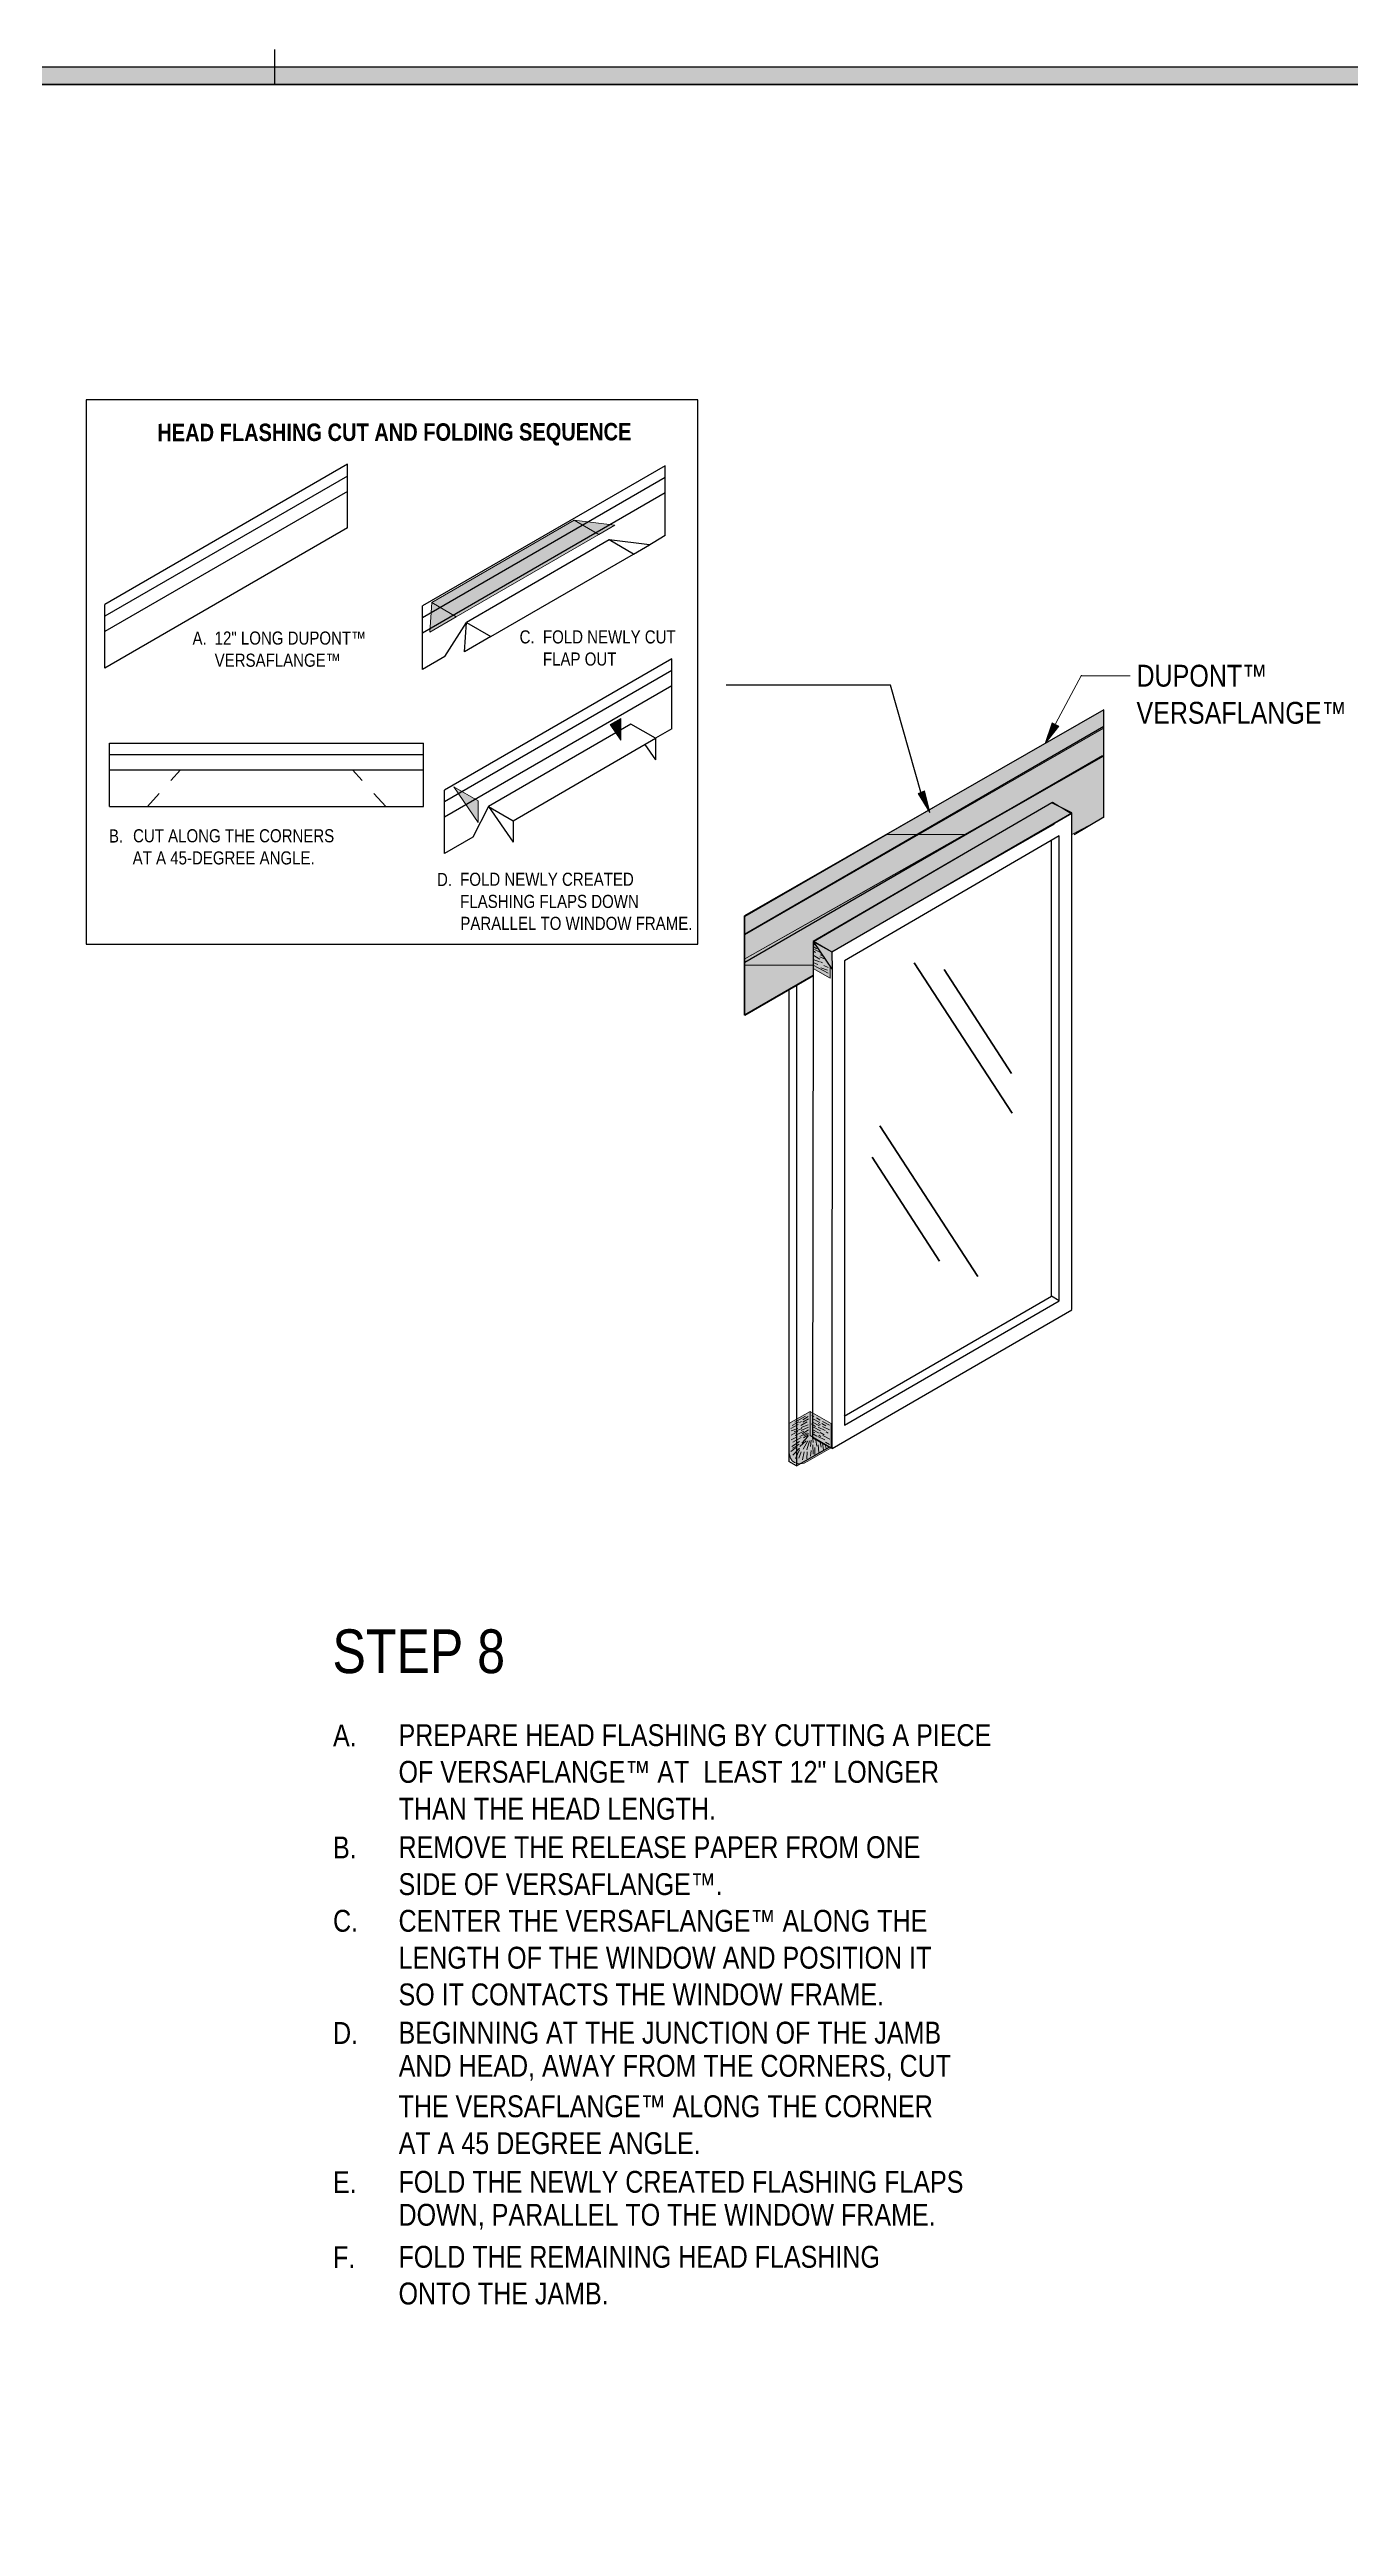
# Model space of a CAD drawing. Extents: x -1140 to 5605, y -816 to 2382.
# Drawn here: x -69 to 600, y 459 to 1734 of the extents above; entities that cross this region are included whole.
import ezdxf

# ---------------------------------------------------------------- set-up
doc = ezdxf.new("R2010")
doc.units = 0
doc.header["$MEASUREMENT"] = 0
doc.linetypes.add('AI-Linetype-74', pattern=[18, 9, -9])
doc.linetypes.add('AI-Linetype-75', pattern=[18, 9, -9])
for name, color, linetype, lineweight in [('.ATI-HATCH', 7, 'Continuous', 0), ('.ATI-TEXT', 7, 'Continuous', 0), ('G-ANNO-TTLB', 7, 'Continuous', 0), ('TYVEK', 7, 'Continuous', 0)]:
    doc.layers.add(name, color=color, linetype=linetype, lineweight=lineweight)

# ---------------------------------------------------------------- blocks, each defined once
blk = doc.blocks.new('Block_418')
at = {"layer": 'TYVEK', "true_color": 0xe6e6e6, "transparency": 33554687}
h = blk.add_hatch(color=254, dxfattribs=at)
h.dxf.hatch_style = 2
h.paths.add_polyline_path([(324, 1275), (325.4, 1272.9), (324, 1273.7)])
h = blk.add_hatch(color=254, dxfattribs=at)
h.dxf.hatch_style = 2
h.paths.add_polyline_path([(332.7, 1262.2), (332.7, 1256.1), (324, 1261.2), (324, 1273.7), (325.4, 1272.9), (325.4, 1272.9), (328, 1269.2), (329, 1267.6), (330.2, 1265.9)])
at = {"layer": 'TYVEK', "color": 250, "lineweight": 9, "true_color": 0x231f20}
for p, q in [((325.9, 1271.3), (324, 1272.5)), ((325.1, 1269.4), (324, 1270.2)), ((327.4, 1265.9), (324, 1268)), ((327.2, 1264.5), (324, 1265.8)), ((326.4, 1263.2), (324, 1264.2)), ((331.6, 1258.8), (324, 1262.8)), ((327.8, 1264.5), (328.8, 1264)), ((329.4, 1262.7), (331.7, 1261.6)), ((331.4, 1260.2), (327.9, 1261.5))]:
    blk.add_line(p, q, dxfattribs=at)
at = {"layer": 'TYVEK', "color": 250, "lineweight": 18, "true_color": 0x231f20}
for points in [[(324, 1275), (325.4, 1272.9), (324, 1273.7)], [(330.2, 1265.9), (332.7, 1262.2), (332.7, 1256.1), (324, 1261.2), (324, 1275), (325.4, 1272.9), (325.4, 1272.9), (328, 1269.2), (329, 1267.6)], [(332.7, 1262.2), (332.7, 1256.1), (324, 1261.2), (324, 1273.7), (325.4, 1272.9), (325.4, 1272.9), (328, 1269.2), (329, 1267.6), (330.2, 1265.9)]]:
    blk.add_lwpolyline(points, close=True, dxfattribs=at)
at = {"layer": 'TYVEK', "color": 250, "lineweight": 9, "true_color": 0x231f20}
for points in [[(328, 1269.2), (328, 1269.2), (324.6, 1270.9)], [(330.2, 1265.9), (330.2, 1265.9), (327.3, 1267.2)], [(329, 1267.6), (329, 1267.6), (327.5, 1268.2)]]:
    blk.add_lwpolyline(points, dxfattribs=at)
blk = doc.blocks.new('Block_420')
at = {"layer": 'TYVEK', "color": 3, "lineweight": 25, "true_color": 0x00ff00}
for points in [[(446.9, 1346.6)], [(323.6, 1275.3)]]:
    blk.add_lwpolyline(points, dxfattribs=at)
blk = doc.blocks.new('Block_421')
at = {"layer": 'TYVEK', "color": 3, "lineweight": 25, "true_color": 0x00ff00}
for points in [[(323.6, 1275.3)], [(333.6, 1269.7)]]:
    blk.add_lwpolyline(points, dxfattribs=at)
blk = doc.blocks.new('Block_422')
at = {"layer": 'TYVEK', "color": 3, "lineweight": 25, "true_color": 0x00ff00}
for p, q in [((333.6, 1014), (323.6, 1019.5)), ((315.3, 1005), (311.5, 1007.2))]:
    blk.add_line(p, q, dxfattribs=at)
blk = doc.blocks.new('Block_423')
at = {"layer": 'TYVEK', "color": 3, "lineweight": 25, "true_color": 0x00ff00}
for p, q in [((446.6, 1092.4), (446.6, 1327.1)), ((339.9, 1030.6), (446.6, 1092.4))]:
    blk.add_line(p, q, dxfattribs=at)
blk = doc.blocks.new('Block_419')
at = {"layer": 'TYVEK', "color": 3, "lineweight": 25, "true_color": 0x00ff00}
for p, q in [((457, 1341), (333.7, 1269.7)), ((457.1, 1085.5), (457.1, 1341.3)), ((311.5, 1250.4), (311.5, 1007.2)), ((315.3, 1252), (315.3, 1005)), ((324, 1257.6), (323.6, 1019.5)), ((333.8, 1260.6), (333.6, 1014)), ((333.8, 1014), (457.1, 1085.3)), ((450.6, 1090), (446.6, 1092.4)), ((315.3, 1005), (332.2, 1014.7))]:
    blk.add_line(p, q, dxfattribs=at)
at = {"layer": 'TYVEK', "color": 252, "lineweight": 35, "true_color": 0x848484}
for p, q in [((376, 1264.1), (426.3, 1186.6)), ((391.3, 1260.6), (426, 1207.1)), ((358.3, 1180.1), (408.7, 1102.6)), ((354.3, 1163.9), (388.9, 1110.4))]:
    blk.add_line(p, q, dxfattribs=at)
at = {"layer": 'TYVEK', "color": 3, "lineweight": 25, "true_color": 0x00ff00}
for points in [[(450.6, 1090), (450.6, 1329.5), (340.1, 1265.1), (340.1, 1026), (450.6, 1090)], [(315.3, 1269.7)]]:
    blk.add_lwpolyline(points, dxfattribs=at)
at = {"layer": 'TYVEK'}
for name in ['Block_420', 'Block_423', 'Block_421', 'Block_422']:
    blk.add_blockref(name, (0, 0), dxfattribs=at)
blk = doc.blocks.new('Block_424')
at = {"layer": 'TYVEK', "color": 3, "lineweight": 25, "true_color": 0x00ff00}
for points in [[(438.5, 1341.4)], [(324, 1275)]]:
    blk.add_lwpolyline(points, dxfattribs=at)
blk = doc.blocks.new('Block_425')
at = {"layer": 'TYVEK', "color": 1, "lineweight": 25, "true_color": 0xff0000}
for p in [(324, 1275), (333.6, 1269.7)]:
    blk.add_line(p, (333.8, 1260.6), dxfattribs=at)
blk = doc.blocks.new('Block_426')
at = {"layer": 'TYVEK', "char_height": 0.2, "attachment_point": 7}
for s, insert in [('\\C18;\\c0;\\FArial Narrow|b0|i0|c1;\\H6.750001;\\W1.000000;B.', (-38.4, 1326)), ('\\C18;\\c0;\\FArial Narrow|b0|i0|c1;\\H6.750001;\\W1.000000;CUT ALONG THE CORNERS', (-26, 1326)), ('\\C18;\\c0;\\FArial Narrow|b0|i0|c1;\\H6.750001;\\W1.000000;AT A 45-DEGREE ANGLE.', (-26.2, 1314.6))]:
    blk.add_mtext(s, dxfattribs=dict(at, insert=insert))
blk = doc.blocks.new('Block_427')
at = {"layer": 'TYVEK', "char_height": 0.2, "attachment_point": 7}
for s, insert in [('\\C18;\\c0;\\FArial Narrow|b0|i0|c1;\\H6.750001;\\W1.000000;C.', (172.9, 1428.4)), ('\\C18;\\c0;\\FArial Narrow|b0|i0|c1;\\H6.750001;\\W1.000000;FOLD NEWLY CUT ', (184.9, 1428.4)), ('\\C18;\\c0;\\FArial Narrow|b0|i0|c1;\\H6.750001;\\W1.000000;FLAP OUT', (184.9, 1417))]:
    blk.add_mtext(s, dxfattribs=dict(at, insert=insert))
blk = doc.blocks.new('Block_428')
at = {"layer": 'TYVEK', "char_height": 0.2, "attachment_point": 7}
for s, insert in [('\\C18;\\c0;\\FArial Narrow|b0|i0|c1;\\H6.750001;\\W1.000000;D.', (130.4, 1303.6)), ('\\C18;\\c0;\\FArial Narrow|b0|i0|c1;\\H6.750001;\\W1.000000;FOLD NEWLY CREATED', (142.3, 1303.6)), ('\\C18;\\c0;\\FArial Narrow|b0|i0|c1;\\H6.750001;\\W1.000000;FLASHING FLAPS DOWN ', (142.3, 1292.2)), ('\\C18;\\c0;\\FArial Narrow|b0|i0|c1;\\H6.750001;\\W1.000000;PARALLEL TO WINDOW FRAME.', (142.4, 1280.9))]:
    blk.add_mtext(s, dxfattribs=dict(at, insert=insert))
blk = doc.blocks.new('Block_429')
at = {"layer": 'TYVEK', "char_height": 0.2, "attachment_point": 7}
for s, insert in [('\\C18;\\c0;\\FArial Narrow|b0|i0|c1;\\H6.750001;\\W1.000000;A.', (4.6, 1427.8)), ('\\C18;\\c0;\\FArial Narrow|b0|i0|c1;\\H6.750001;\\W1.000000;12" LONG DUPONT™', (16, 1427.8)), ('\\C18;\\c0;\\FArial Narrow|b0|i0|c1;\\H6.750001;\\W1.000000;VERSAFLANGE™', (16, 1416.4))]:
    blk.add_mtext(s, dxfattribs=dict(at, insert=insert))
blk = doc.blocks.new('Block_430')
at = {"layer": 'TYVEK', "color": 18, "lineweight": 25, "true_color": 0x000000}
blk.add_lwpolyline([(379.7, 1350.8), (363.8, 1407.1), (279.1, 1407.1)], dxfattribs=at)
blk = doc.blocks.new('Block_438')
at = {"layer": 'TYVEK', "true_color": 0xe6e6e6, "transparency": 33554687}
h = blk.add_hatch(color=254, dxfattribs=at)
h.dxf.hatch_style = 2
edge = h.paths.add_edge_path()
edge.add_spline(control_points=[(322.4, 1020.6), (322.4, 1020.6), (322.4, 1033.1), (322.4, 1033.1), (322.4, 1033.1), (311.5, 1026.9), (311.5, 1026.9), (311.5, 1026.9), (311.5, 1013), (311.5, 1013), (311.5, 1006.8), (315.9, 1004.3), (321.2, 1007.4), (321.2, 1007.4), (333.2, 1014.3), (333.2, 1014.3), (333.2, 1014.3), (322.4, 1020.6), (322.4, 1020.6)], knot_values=[0, 0, 0, 0, 1, 1, 1, 2, 2, 2, 3, 3, 3, 4, 4, 4, 5, 5, 5, 6, 6, 6, 6], degree=3, periodic=0)
h = blk.add_hatch(color=254, dxfattribs=at)
h.dxf.hatch_style = 2
h.paths.add_polyline_path([(333.2, 1014.3), (333.2, 1026.9), (322.4, 1033.1), (322.4, 1020.6)])
at = {"layer": 'TYVEK', "color": 250, "lineweight": 9, "true_color": 0x231f20}
for p, q in [((312.5, 1024.2), (316.3, 1026.4)), ((312.7, 1023.1), (316, 1024.3)), ((312.7, 1020.8), (316.1, 1022.7)), ((316.5, 1027.7), (313.2, 1025.8)), ((314.2, 1022.6), (318.2, 1024.2)), ((314.5, 1027.5), (320, 1030.7)), ((314.7, 1020.7), (319.1, 1022.9)), ((317, 1027.4), (317.9, 1027.9)), ((317.1, 1020.2), (320.8, 1022.1)), ((317.6, 1025.8), (320.8, 1027.7)), ((317.7, 1024.8), (321.4, 1026.2)), ((317.8, 1023.2), (321.5, 1025)), ((318.1, 1016.8), (321.3, 1020.3)), ((318.3, 1021.6), (321.6, 1023.5)), ((318.6, 1028.8), (321.4, 1030.5)), ((318.6, 1027.5), (321.5, 1029.2)), ((319, 1019.5), (321.6, 1021)), ((319.1, 1020.5), (321.6, 1021.7)), ((325.1, 1025.3), (323.1, 1026.6)), ((324.3, 1030.4), (323.2, 1031.1)), ((327.1, 1021.9), (323.5, 1023.7)), ((327.2, 1025.7), (323.6, 1027.5)), ((324.8, 1022), (323.7, 1022.6)), ((327.4, 1027.4), (323.8, 1029.2)), ((325.8, 1020.3), (323.8, 1021.5)), ((327.7, 1023.1), (324.1, 1025)), ((327.6, 1028.5), (325.6, 1029.7)), ((330.1, 1023.2), (326.5, 1025)), ((327.7, 1026.2), (326.6, 1026.8)), ((327.9, 1020.2), (326.8, 1020.9)), ((329.6, 1021), (327.6, 1022.2)), ((330.4, 1025.6), (328.4, 1026.8)), ((332.3, 1026), (328.7, 1027.8)), ((332.3, 1023.5), (328.7, 1025.3)), ((332.6, 1018.8), (329, 1020.7)), ((331.7, 1021.8), (330.6, 1022.5)), ((312.5, 1012.5), (315.4, 1014.6)), ((312.7, 1018.5), (315.7, 1020)), ((312.9, 1015), (316.9, 1017.6)), ((313.5, 1017.3), (317.8, 1019.7)), ((313.5, 1010.5), (316.9, 1014.2)), ((314.9, 1008.8), (316.9, 1013.3)), ((316.5, 1009), (317.8, 1012.2)), ((317.1, 1015), (320.4, 1018)), ((318.5, 1008.2), (319.4, 1012.3)), ((318.8, 1013.7), (321.2, 1018)), ((320.7, 1013.3), (322.1, 1018)), ((320.7, 1008.7), (320.8, 1012.2)), ((322.6, 1015), (322.9, 1018.2)), ((322.6, 1010.1), (322.9, 1013)), ((324, 1017), (323.7, 1019.1)), ((324, 1011.1), (323.8, 1015.9)), ((324.8, 1014.5), (324.8, 1010.8)), ((325.4, 1018.3), (325.8, 1015.2)), ((329.9, 1018.4), (326.3, 1020.2)), ((326.8, 1011.9), (326.5, 1015.8)), ((328.1, 1014.6), (327.5, 1017.3)), ((329.3, 1013.3), (328.7, 1016.8)), ((330.6, 1014.1), (330.2, 1015.9)), ((332.4, 1016.1), (330.3, 1017.3))]:
    blk.add_line(p, q, dxfattribs=at)
at = {"layer": 'TYVEK', "color": 250, "lineweight": 18, "true_color": 0x231f20}
blk.add_lwpolyline([(333.2, 1014.3), (333.2, 1026.9), (322.4, 1033.1), (322.4, 1020.6)], close=True, dxfattribs=at)
for points in [[(322.4, 1020.6), (322.4, 1020.6), (322.4, 1033.1), (322.4, 1033.1), (322.4, 1033.1), (311.5, 1026.9), (311.5, 1026.9), (311.5, 1026.9), (311.5, 1013), (311.5, 1013), (311.5, 1006.8), (315.9, 1004.3), (321.2, 1007.4), (321.2, 1007.4), (333.2, 1014.3), (333.2, 1014.3), (333.2, 1014.3), (322.4, 1020.6), (322.4, 1020.6)], [(322.4, 1033.1), (322.4, 1033.1), (311.5, 1026.9), (311.5, 1026.9), (311.5, 1026.9), (311.5, 1013), (311.5, 1013), (311.5, 1006.8), (315.9, 1004.3), (321.2, 1007.4), (321.2, 1007.4), (333.2, 1014.3), (333.2, 1014.3), (333.2, 1014.3), (333.2, 1026.9), (333.2, 1026.9), (333.2, 1026.9), (322.4, 1033.1), (322.4, 1033.1)]]:
    blk.add_open_spline(points, degree=3, knots=[0, 0, 0, 0, 1, 1, 1, 2, 2, 2, 3, 3, 3, 4, 4, 4, 5, 5, 5, 6, 6, 6, 6], dxfattribs=at)
at = {"layer": 'TYVEK', "color": 250, "lineweight": 9, "true_color": 0x231f20}
blk.add_open_spline([(313.4, 1014.2), (313.6, 1014.3), (316.8, 1016.2), (316.8, 1016.2)], degree=3, dxfattribs=at)
blk = doc.blocks.new('Block_506')
at = {"layer": '.ATI-TEXT', "true_color": 0x000000, "transparency": 33554687}
h = blk.add_hatch(color=18, dxfattribs=at)
h.dxf.hatch_style = 2
h.paths.add_polyline_path([(450.3, 1385.9), (443.3, 1376.9), (447, 1387.7)])
at = {"layer": '.ATI-TEXT', "color": 18, "lineweight": 0, "true_color": 0x000000}
for p, q in [((448.6, 1387.1), (462, 1412.1)), ((462, 1411.8), (487, 1411.8))]:
    blk.add_line(p, q, dxfattribs=at)
at = {"layer": '.ATI-TEXT'}
blk.add_lwpolyline([(450.3, 1385.9), (443.3, 1376.9), (447, 1387.7), (447, 1387.7)], close=True, dxfattribs=at)
at = {"layer": '.ATI-TEXT', "char_height": 0.2, "attachment_point": 7}
for s, insert in [('\\C18;\\c0;\\FArial Narrow|b0|i0|c1;\\H11.249999;\\W1.000000;DUPONT™', (490.3, 1406.1)), ('\\C18;\\c0;\\FArial Narrow|b0|i0|c1;\\H11.249999;\\W1.000000;VERSAFLANGE™', (490.3, 1387))]:
    blk.add_mtext(s, dxfattribs=dict(at, insert=insert))

msp = doc.modelspace()

# ---------------------------------------------------------------- hatches: boundary and pattern name
at = {"layer": '.ATI-HATCH', "true_color": 0x808080, "transparency": 33554687}
h = msp.add_hatch(color=8, dxfattribs=at)
edge = h.paths.add_edge_path()
edge.add_spline(control_points=[(221.9, 1489.4), (221.9, 1489.4), (201, 1491.9), (201, 1491.9), (201, 1491.9), (213.6, 1484.6), (213.6, 1484.6), (213.6, 1484.6), (221.9, 1489.4), (221.9, 1489.4)], knot_values=[0, 0, 0, 0, 1, 1, 1, 2, 2, 2, 3, 3, 3, 3], degree=3, periodic=0)
edge = h.paths.add_edge_path()
edge.add_spline(control_points=[(127.7, 1449.5), (127.7, 1449.5), (126.7, 1434.3), (126.7, 1434.3), (126.7, 1434.3), (140.3, 1442.2), (140.3, 1442.2), (140.3, 1442.2), (127.7, 1449.5), (127.7, 1449.5)], knot_values=[0, 0, 0, 0, 1, 1, 1, 2, 2, 2, 3, 3, 3, 3], degree=3, periodic=0)
edge.add_line((127.7, 1449.5), (127.7, 1449.5))
at = {"layer": '.ATI-HATCH', "true_color": 0x808080, "transparency": 33554559}
for points in [[(213.6, 1484.6), (201, 1491.9), (127.7, 1449.5), (140.3, 1442.2)], [(224.9, 1389.9), (219.5, 1386.7), (224.9, 1378.7)], [(151.6, 1347.4), (139, 1354.7), (151.6, 1336.3)]]:
    msp.add_hatch(color=8, dxfattribs=at).paths.add_polyline_path(points)
at = {"layer": '.ATI-HATCH', "true_color": 0x808080, "transparency": 33554687}
h = msp.add_hatch(color=8, dxfattribs=at)
edge = h.paths.add_edge_path()
edge.add_spline(control_points=[(473.5, 1384.9), (473.5, 1384.9), (473.5, 1394.3), (473.5, 1394.3), (473.5, 1394.3), (361.9, 1330.2), (361.9, 1330.2), (361.9, 1330.2), (378.3, 1330.2), (378.3, 1330.2), (378.3, 1330.2), (473.5, 1384.9), (473.5, 1384.9)], knot_values=[0, 0, 0, 0, 1, 1, 1, 2, 2, 2, 3, 3, 3, 4, 4, 4, 4], degree=3, periodic=0)
edge = h.paths.add_edge_path()
edge.add_spline(control_points=[(473.5, 1370.4), (473.5, 1370.4), (473.5, 1385.1), (473.5, 1385.1), (473.5, 1385.1), (378.3, 1330.2), (378.3, 1330.2), (378.3, 1330.2), (402.9, 1330.2), (402.9, 1330.2), (402.9, 1330.2), (473.5, 1370.4), (473.5, 1370.4)], knot_values=[0, 0, 0, 0, 1, 1, 1, 2, 2, 2, 3, 3, 3, 4, 4, 4, 4], degree=3, periodic=0)
edge.add_line((473.5, 1370.4), (473.5, 1370.4))
edge = h.paths.add_edge_path()
edge.add_spline(control_points=[(378.3, 1330.2), (378.3, 1330.2), (361.9, 1330.2), (361.9, 1330.2), (361.9, 1330.2), (288.8, 1287.9), (288.8, 1287.9), (288.8, 1287.9), (288.8, 1278.5), (288.8, 1278.5), (288.8, 1278.5), (378.3, 1330.2), (378.3, 1330.2)], knot_values=[0, 0, 0, 0, 1, 1, 1, 2, 2, 2, 3, 3, 3, 4, 4, 4, 4], degree=3, periodic=0)
edge.add_line((378.3, 1330.2), (378.3, 1330.2))
edge = h.paths.add_edge_path()
edge.add_spline(control_points=[(402.4, 1330.2), (402.4, 1330.2), (378.3, 1330.2), (378.3, 1330.2), (378.3, 1330.2), (288.8, 1278.5), (288.8, 1278.5), (288.8, 1278.5), (288.8, 1266.1), (288.8, 1266.1), (288.8, 1266.1), (402.4, 1330.2), (402.4, 1330.2)], knot_values=[0, 0, 0, 0, 1, 1, 1, 2, 2, 2, 3, 3, 3, 4, 4, 4, 4], degree=3, periodic=0)
edge.add_line((402.4, 1330.2), (402.4, 1330.2))
edge = h.paths.add_edge_path()
edge.add_spline(control_points=[(324.2, 1257.3), (324.2, 1257.3), (324.2, 1262.8), (324.2, 1262.8), (324.2, 1262.8), (288.8, 1262.8), (288.8, 1262.8), (288.8, 1262.8), (288.8, 1236.9), (288.8, 1236.9), (288.8, 1236.9), (324.2, 1257.3), (324.2, 1257.3)], knot_values=[0, 0, 0, 0, 1, 1, 1, 2, 2, 2, 3, 3, 3, 4, 4, 4, 4], degree=3, periodic=0)
edge.add_line((324.2, 1257.3), (324.2, 1257.3))
edge = h.paths.add_edge_path()
edge.add_spline(control_points=[(457.1, 1341.3), (457.1, 1341.3), (457, 1330.2), (457, 1330.2), (457, 1330.2), (473.5, 1338.8), (473.5, 1338.8), (473.5, 1338.8), (473.4, 1370.7), (473.4, 1370.7), (473.4, 1370.7), (288.8, 1266.1), (288.8, 1266.1), (288.8, 1266.1), (288.8, 1262.8), (288.8, 1262.8), (288.8, 1262.8), (324.2, 1262.8), (324.2, 1262.8), (324.2, 1262.8), (324.2, 1274.8), (324.2, 1274.8), (324.2, 1274.8), (447.1, 1346.7), (447.1, 1346.7)], knot_values=[0, 0, 0, 0, 1, 1, 1, 2, 2, 2, 3, 3, 3, 4, 4, 4, 5, 5, 5, 6, 6, 6, 7, 7, 7, 8, 8, 8, 8], degree=3, periodic=0)
edge.add_line((447.1, 1346.7), (457.1, 1341.3))
h = msp.add_hatch(color=8, dxfattribs=at)
edge = h.paths.add_edge_path()
edge.add_spline(control_points=[(333.6, 1269.7), (333.6, 1269.7), (324, 1275), (324, 1275), (324, 1275), (333.8, 1260.6), (333.8, 1260.6), (333.8, 1260.6), (333.6, 1269.7), (333.6, 1269.7)], knot_values=[0, 0, 0, 0, 1, 1, 1, 2, 2, 2, 3, 3, 3, 3], degree=3, periodic=0)
edge = h.paths.add_edge_path()
edge.add_spline(control_points=[(456.5, 1341), (456.5, 1341), (447.1, 1346.7), (447.1, 1346.7), (447.1, 1346.7), (324.2, 1275.2), (324.2, 1275.2), (324.2, 1275.2), (333.6, 1269.7), (333.6, 1269.7), (333.6, 1269.7), (448.1, 1335.4), (448.1, 1335.4)], knot_values=[0, 0, 0, 0, 1, 1, 1, 2, 2, 2, 3, 3, 3, 4, 4, 4, 4], degree=3, periodic=0)
edge.add_line((448.1, 1335.4), (456.5, 1341))
at = {"layer": '.ATI-TEXT', "true_color": 0x000000, "transparency": 33554687}
h = msp.add_hatch(color=18, dxfattribs=at)
h.dxf.hatch_style = 2
h.paths.add_polyline_path([(381.3, 1352.6), (383.9, 1341.5), (377.9, 1351.2)])
at = {"layer": 'G-ANNO-TTLB', "true_color": 0xff00ff, "transparency": 33554687}
h = msp.add_hatch(color=6, dxfattribs=at)
edge = h.paths.add_edge_path()
edge.add_spline(control_points=[(1815.4, -731.7), (1815.4, -731.7), (-1114.1, -731.7), (-1114.1, -731.7), (-1114.1, -731.7), (-1114.1, 1725.3), (-1114.1, 1725.3), (-1114.1, 1725.3), (1815.4, 1725.3), (1815.4, 1725.3), (1815.4, 1725.3), (1815.4, -731.7), (1815.4, -731.7)], knot_values=[0, 0, 0, 0, 1, 1, 1, 2, 2, 2, 3, 3, 3, 4, 4, 4, 4], degree=3, periodic=0)
edge = h.paths.add_edge_path()
edge.add_spline(control_points=[(-1105.1, 1716.3), (-1105.1, 1716.3), (-1105.1, -722.7), (-1105.1, -722.7), (-1105.1, -722.7), (1806.4, -722.7), (1806.4, -722.7), (1806.4, -722.7), (1806.4, 1716.3), (1806.4, 1716.3), (1806.4, 1716.3), (-1105.1, 1716.3), (-1105.1, 1716.3)], knot_values=[0, 0, 0, 0, 1, 1, 1, 2, 2, 2, 3, 3, 3, 4, 4, 4, 4], degree=3, periodic=0)
edge.add_line((-1105.1, 1716.3), (-1105.1, 1716.3))

# ---------------------------------------------------------------- linework, layer by layer
at = {"layer": '.ATI-HATCH'}
for points in [[(213.6, 1484.6), (201, 1491.9), (127.7, 1449.5), (140.3, 1442.2)], [(224.9, 1389.9), (219.5, 1386.7), (224.9, 1378.7)], [(151.6, 1347.4), (139, 1354.7), (151.6, 1336.3)]]:
    msp.add_lwpolyline(points, close=True, dxfattribs=at)
for points, knots in [([(221.9, 1489.4), (221.9, 1489.4), (201, 1491.9), (201, 1491.9), (201, 1491.9), (213.6, 1484.6), (213.6, 1484.6), (213.6, 1484.6), (221.9, 1489.4), (221.9, 1489.4)], [0, 0, 0, 0, 1, 1, 1, 2, 2, 2, 3, 3, 3, 3]), ([(127.7, 1449.5), (127.7, 1449.5), (126.7, 1434.3), (126.7, 1434.3), (126.7, 1434.3), (140.3, 1442.2), (140.3, 1442.2), (140.3, 1442.2), (127.7, 1449.5), (127.7, 1449.5)], [0, 0, 0, 0, 1, 1, 1, 2, 2, 2, 3, 3, 3, 3]), ([(473.5, 1384.9), (473.5, 1384.9), (473.5, 1394.3), (473.5, 1394.3), (473.5, 1394.3), (361.9, 1330.2), (361.9, 1330.2), (361.9, 1330.2), (378.3, 1330.2), (378.3, 1330.2), (378.3, 1330.2), (473.5, 1384.9), (473.5, 1384.9)], [0, 0, 0, 0, 1, 1, 1, 2, 2, 2, 3, 3, 3, 4, 4, 4, 4]), ([(473.5, 1370.4), (473.5, 1370.4), (473.5, 1385.1), (473.5, 1385.1), (473.5, 1385.1), (378.3, 1330.2), (378.3, 1330.2), (378.3, 1330.2), (402.9, 1330.2), (402.9, 1330.2), (402.9, 1330.2), (473.5, 1370.4), (473.5, 1370.4)], [0, 0, 0, 0, 1, 1, 1, 2, 2, 2, 3, 3, 3, 4, 4, 4, 4]), ([(457.1, 1341.3), (457.1, 1341.3), (457, 1330.2), (457, 1330.2), (457, 1330.2), (473.5, 1338.8), (473.5, 1338.8), (473.5, 1338.8), (473.4, 1370.7), (473.4, 1370.7), (473.4, 1370.7), (288.8, 1266.1), (288.8, 1266.1), (288.8, 1266.1), (288.8, 1262.8), (288.8, 1262.8), (288.8, 1262.8), (324.2, 1262.8), (324.2, 1262.8), (324.2, 1262.8), (324.2, 1274.8), (324.2, 1274.8), (324.2, 1274.8), (447.1, 1346.7), (447.1, 1346.7)], [0, 0, 0, 0, 1, 1, 1, 2, 2, 2, 3, 3, 3, 4, 4, 4, 5, 5, 5, 6, 6, 6, 7, 7, 7, 8, 8, 8, 8]), ([(456.5, 1341), (456.5, 1341), (447.1, 1346.7), (447.1, 1346.7), (447.1, 1346.7), (324.2, 1275.2), (324.2, 1275.2), (324.2, 1275.2), (333.6, 1269.7), (333.6, 1269.7), (333.6, 1269.7), (448.1, 1335.4), (448.1, 1335.4)], [0, 0, 0, 0, 1, 1, 1, 2, 2, 2, 3, 3, 3, 4, 4, 4, 4]), ([(378.3, 1330.2), (378.3, 1330.2), (361.9, 1330.2), (361.9, 1330.2), (361.9, 1330.2), (288.8, 1287.9), (288.8, 1287.9), (288.8, 1287.9), (288.8, 1278.5), (288.8, 1278.5), (288.8, 1278.5), (378.3, 1330.2), (378.3, 1330.2)], [0, 0, 0, 0, 1, 1, 1, 2, 2, 2, 3, 3, 3, 4, 4, 4, 4]), ([(402.4, 1330.2), (402.4, 1330.2), (378.3, 1330.2), (378.3, 1330.2), (378.3, 1330.2), (288.8, 1278.5), (288.8, 1278.5), (288.8, 1278.5), (288.8, 1266.1), (288.8, 1266.1), (288.8, 1266.1), (402.4, 1330.2), (402.4, 1330.2)], [0, 0, 0, 0, 1, 1, 1, 2, 2, 2, 3, 3, 3, 4, 4, 4, 4]), ([(324.2, 1257.3), (324.2, 1257.3), (324.2, 1262.8), (324.2, 1262.8), (324.2, 1262.8), (288.8, 1262.8), (288.8, 1262.8), (288.8, 1262.8), (288.8, 1236.9), (288.8, 1236.9), (288.8, 1236.9), (324.2, 1257.3), (324.2, 1257.3)], [0, 0, 0, 0, 1, 1, 1, 2, 2, 2, 3, 3, 3, 4, 4, 4, 4]), ([(333.6, 1269.7), (333.6, 1269.7), (324, 1275), (324, 1275), (324, 1275), (333.8, 1260.6), (333.8, 1260.6), (333.8, 1260.6), (333.6, 1269.7), (333.6, 1269.7)], [0, 0, 0, 0, 1, 1, 1, 2, 2, 2, 3, 3, 3, 3])]:
    msp.add_open_spline(points, degree=3, knots=knots, dxfattribs=at)
at = {"layer": '.ATI-TEXT'}
msp.add_lwpolyline([(381.3, 1352.6), (383.9, 1341.5), (377.9, 1351.2), (377.9, 1351.2)], close=True, dxfattribs=at)
at = {"layer": 'G-ANNO-TTLB', "color": 6, "lineweight": 30, "true_color": 0xff00ff}
for p, q in [((1815.4, 1725.3), (-1114.1, 1725.3)), ((46.9, 1716.3), (46.9, 1734.3)), ((1806.4, 1716.3), (-1105.1, 1716.3)), ((-1105.1, 1716.3), (1806.4, 1716.3))]:
    msp.add_line(p, q, dxfattribs=at)
at = {"layer": 'G-ANNO-TTLB'}
for points in [[(1815.4, -731.7), (1815.4, -731.7), (-1114.1, -731.7), (-1114.1, -731.7), (-1114.1, -731.7), (-1114.1, 1725.3), (-1114.1, 1725.3), (-1114.1, 1725.3), (1815.4, 1725.3), (1815.4, 1725.3), (1815.4, 1725.3), (1815.4, -731.7), (1815.4, -731.7)], [(-1105.1, 1716.3), (-1105.1, 1716.3), (-1105.1, -722.7), (-1105.1, -722.7), (-1105.1, -722.7), (1806.4, -722.7), (1806.4, -722.7), (1806.4, -722.7), (1806.4, 1716.3), (1806.4, 1716.3), (1806.4, 1716.3), (-1105.1, 1716.3), (-1105.1, 1716.3)]]:
    msp.add_open_spline(points, degree=3, knots=[0, 0, 0, 0, 1, 1, 1, 2, 2, 2, 3, 3, 3, 4, 4, 4, 4], dxfattribs=at)
at = {"layer": 'TYVEK', "color": 4, "lineweight": 25, "true_color": 0x00ffff}
for p, q in [((84.4, 1520.8), (-40.5, 1448.5)), ((84.4, 1488.1), (84.4, 1520.8)), ((247.8, 1520), (122.9, 1447.8)), ((247.8, 1484), (247.8, 1520)), ((84.4, 1514.7), (-40.5, 1442.5)), ((84.4, 1506.8), (-40.5, 1434.6)), ((247.8, 1514), (122.9, 1441.7)), ((247.8, 1506.1), (122.9, 1433.8)), ((84.4, 1488.1), (-40.5, 1415.8)), ((239.8, 1479.3), (218.9, 1481.8)), ((247.8, 1484), (238.5, 1478.5)), ((231.5, 1474.5), (239.8, 1479.3)), ((-40.5, 1415.8), (-40.5, 1448.5)), ((122.9, 1415.1), (122.9, 1447.8)), ((134.4, 1421.7), (145.6, 1439.3)), ((144.6, 1424.2), (145.6, 1439.3)), ((158.1, 1432), (144.6, 1424.2)), ((134.4, 1421.7), (122.9, 1415.1)), ((251.2, 1420.6), (134.2, 1352.9)), ((251.2, 1384.6), (251.2, 1420.6)), ((251.2, 1414.6), (134.2, 1346.9)), ((251.2, 1406.7), (134.2, 1339)), ((251.2, 1384.6), (242.8, 1379.7)), ((242.8, 1379.7), (242.8, 1368.5)), ((-38.1, 1344.5), (-38.1, 1377.2)), ((-38.1, 1377.2), (123.5, 1377.2)), ((-38.1, 1371.3), (123.5, 1371.3)), ((123.5, 1344.5), (123.5, 1377.2)), ((237.3, 1376.5), (242.8, 1368.5)), ((-38.1, 1363.4), (123.5, 1363.4)), ((134.2, 1320.3), (134.2, 1352.9)), ((-38.1, 1344.5), (123.5, 1344.5)), ((156.9, 1344.5), (148.8, 1328.7)), ((156.9, 1344.5), (169.5, 1326.1)), ((148.8, 1328.7), (134.2, 1320.3)), ((169.5, 1337.2), (169.5, 1326.1))]:
    msp.add_line(p, q, dxfattribs=at)
at = {"layer": 'TYVEK', "color": 1, "lineweight": 25, "true_color": 0xff0000}
for p, q in [((473.5, 1394.4), (288.6, 1288.2)), ((473.5, 1339.1), (473.5, 1394.4)), ((473.5, 1385.7), (288.6, 1278.7)), ((472.9, 1370.7), (288.8, 1264.2)), ((473.5, 1339.1), (458.2, 1330)), ((288.6, 1237.1), (288.6, 1288.2)), ((324, 1275), (324, 1257.6)), ((324, 1257.6), (288.6, 1237.1))]:
    msp.add_line(p, q, dxfattribs=at)
at = {"layer": 'TYVEK', "color": 4, "linetype": 'AI-Linetype-74', "lineweight": 25, "true_color": 0x00ffff}
msp.add_line((-18.6, 1344.5), (-1.6, 1363.4), dxfattribs=at)
at = {"layer": 'TYVEK', "color": 4, "linetype": 'AI-Linetype-75', "lineweight": 25, "true_color": 0x00ffff}
msp.add_line((104, 1344.5), (86.9, 1363.4), dxfattribs=at)
at = {"layer": 'TYVEK', "color": 18, "lineweight": 25, "true_color": 0x000000}
msp.add_lwpolyline([(264.6, 1554), (-50.2, 1554), (-50.2, 1273.7), (264.6, 1273.7)], close=True, dxfattribs=at)
at = {"layer": 'TYVEK', "color": 4, "lineweight": 25, "true_color": 0x00ffff}
for points in [[(145.6, 1439.3), (158.1, 1432), (231.5, 1474.5), (218.9, 1481.8)], [(156.9, 1344.5), (169.5, 1337.2), (242.8, 1379.7), (230.2, 1387)]]:
    msp.add_lwpolyline(points, close=True, dxfattribs=at)
at = {"layer": 'TYVEK', "color": 1, "lineweight": 25, "true_color": 0xff0000}
msp.add_lwpolyline([(324, 1275), (333.6, 1269.7), (457.1, 1341.3), (446.8, 1346.5)], close=True, dxfattribs=at)
at = {"layer": 'TYVEK', "color": 3, "lineweight": 25, "true_color": 0x00ff00}
msp.add_lwpolyline([(487.2, 1198.9)], dxfattribs=at)

# ---------------------------------------------------------------- block references
at = {"layer": '.ATI-TEXT'}
msp.add_blockref('Block_506', (0, 0), dxfattribs=at)
at = {"layer": 'TYVEK'}
for name in ['Block_429', 'Block_427', 'Block_430', 'Block_419', 'Block_424', 'Block_426', 'Block_428', 'Block_418', 'Block_425', 'Block_438']:
    msp.add_blockref(name, (0, 0), dxfattribs=at)

# ---------------------------------------------------------------- texts
at = {"layer": '.ATI-TEXT', "char_height": 0.2, "attachment_point": 7}
for s, insert in [('\\C18;\\c0;\\FArial Narrow|b0|i0|c1;\\H22.499999;\\W1.000000;STEP 8', (76.6, 898)), ('\\C18;\\c0;\\FArial Narrow|b0|i0|c1;\\H11.249999;\\W1.000000;A.', (76.9, 860.6)), ('\\C18;\\c0;\\FArial Narrow|b0|i0|c1;\\H11.249999;\\W1.000000;PREPARE HEAD FLASHING BY CUTTING A PIECE', (110.6, 860.6)), ('\\C18;\\c0;\\FArial Narrow|b0|i0|c1;\\H11.249999;\\W1.000000;OF VERSAFLANGE™ AT  LEAST 12" LONGER ', (110.6, 841.7)), ('\\C18;\\c0;\\FArial Narrow|b0|i0|c1;\\H11.249999;\\W1.000000;THAN THE HEAD LENGTH.', (110.7, 822.7)), ('\\C18;\\c0;\\FArial Narrow|b0|i0|c1;\\H11.249999;\\W1.000000;B.', (76.9, 802.9)), ('\\C18;\\c0;\\FArial Narrow|b0|i0|c1;\\H11.249999;\\W1.000000;REMOVE THE RELEASE PAPER FROM ONE', (110.6, 802.9)), ('\\C18;\\c0;\\FArial Narrow|b0|i0|c1;\\H11.249999;\\W1.000000;SIDE OF VERSAFLANGE™.', (110.6, 783.9)), ('\\C18;\\c0;\\FArial Narrow|b0|i0|c1;\\H11.249999;\\W1.000000;C.', (76.9, 765)), ('\\C18;\\c0;\\FArial Narrow|b0|i0|c1;\\H11.249999;\\W1.000000;CENTER THE VERSAFLANGE™ ALONG THE', (110.6, 765)), ('\\C18;\\c0;\\FArial Narrow|b0|i0|c1;\\H11.249999;\\W1.000000;LENGTH OF THE WINDOW AND POSITION IT', (110.6, 746)), ('\\C18;\\c0;\\FArial Narrow|b0|i0|c1;\\H11.249999;\\W1.000000;SO IT CONTACTS THE WINDOW FRAME.', (110.6, 727.1)), ('\\C18;\\c0;\\FArial Narrow|b0|i0|c1;\\H11.249999;\\W1.000000;D.', (76.9, 707.4)), ('\\C18;\\c0;\\FArial Narrow|b0|i0|c1;\\H11.249999;\\W1.000000;BEGINNING AT THE JUNCTION OF THE JAMB', (110.6, 707.4)), ('\\C18;\\c0;\\FArial Narrow|b0|i0|c1;\\H11.249999;\\W1.000000;AND HEAD, AWAY FROM THE CORNERS, CUT', (110.7, 688.4)), ('\\C18;\\c0;\\FArial Narrow|b0|i0|c1;\\H11.249999;\\W1.000000;THE VERSAFLANGE™ ALONG THE CORNER', (110.6, 669.5)), ('\\C18;\\c0;\\FArial Narrow|b0|i0|c1;\\H11.249999;\\W1.000000;AT A 45 DEGREE ANGLE.', (110.7, 650.5)), ('\\C18;\\c0;\\FArial Narrow|b0|i0|c1;\\H11.249999;\\W1.000000;E.', (76.9, 630.6)), ('\\C18;\\c0;\\FArial Narrow|b0|i0|c1;\\H11.249999;\\W1.000000;FOLD THE NEWLY CREATED FLASHING FLAPS', (110.6, 630.6)), ('\\C18;\\c0;\\FArial Narrow|b0|i0|c1;\\H11.249999;\\W1.000000;DOWN, PARALLEL TO THE WINDOW FRAME.', (110.6, 611.7)), ('\\C18;\\c0;\\FArial Narrow|b0|i0|c1;\\H11.249999;\\W1.000000;F.', (76.9, 592)), ('\\C18;\\c0;\\FArial Narrow|b0|i0|c1;\\H11.249999;\\W1.000000;FOLD THE REMAINING HEAD FLASHING', (110.6, 592)), ('\\C18;\\c0;\\FArial Narrow|b0|i0|c1;\\H11.249999;\\W1.000000;ONTO THE JAMB.', (110.6, 573.1))]:
    msp.add_mtext(s, dxfattribs=dict(at, insert=insert))
at = {"layer": 'TYVEK', "insert": (-13.5, 1530), "char_height": 0.2, "attachment_point": 7, "rotation": 0.1123}
msp.add_mtext('\\C18;\\c0;\\FArial Narrow Bold|b1|i0|c1;\\H9.000014;\\W1.000002;HEAD FLASHING CUT AND FOLDING SEQUENCE', dxfattribs=at)

doc.saveas('drawing.dxf')
